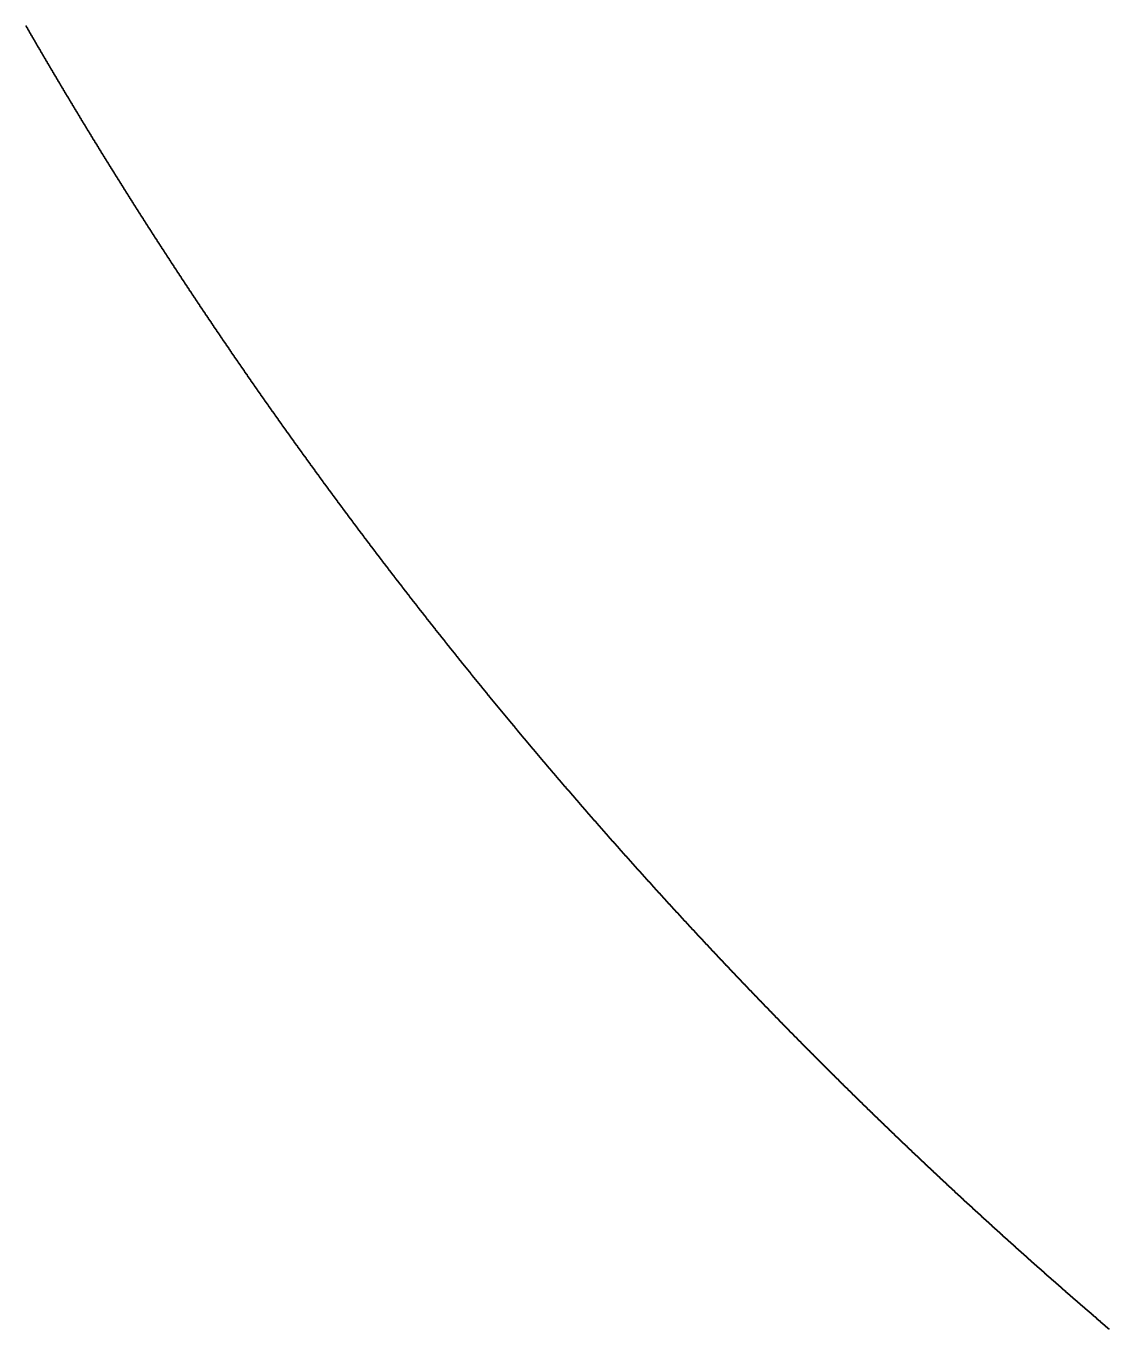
# Model space of a CAD drawing. Header units: metres. Extents: x -84 to 84, y -84 to 84.
# Drawn here: x -72.91 to -54.71, y -64.01 to -42.11 of the extents above; entities that cross this region are included whole.
import ezdxf

# ---------------------------------------------------------------- set-up
doc = ezdxf.new("R2010")
doc.units = ezdxf.units.M

msp = doc.modelspace()

# ---------------------------------------------------------------- linework, layer by layer
for p in [(-72.907, -42.105), (-72.899, -42.118), (-72.892, -42.131), (-72.885, -42.143), (-72.877, -42.156), (-72.87, -42.169), (-72.863, -42.182), (-72.855, -42.194), (-72.848, -42.207), (-72.841, -42.22), (-72.833, -42.232), (-72.826, -42.245), (-72.819, -42.258), (-72.811, -42.271), (-72.804, -42.283), (-72.797, -42.296), (-72.789, -42.309), (-72.782, -42.321), (-72.774, -42.334), (-72.767, -42.347), (-72.76, -42.359), (-72.752, -42.372), (-72.745, -42.385), (-72.737, -42.397), (-72.73, -42.41), (-72.723, -42.423), (-72.715, -42.436), (-72.708, -42.448), (-72.701, -42.461), (-72.693, -42.474), (-72.686, -42.486), (-72.678, -42.499), (-72.671, -42.512), (-72.664, -42.524), (-72.656, -42.537), (-72.649, -42.55), (-72.641, -42.562), (-72.634, -42.575), (-72.626, -42.588), (-72.619, -42.6), (-72.612, -42.613), (-72.604, -42.626), (-72.597, -42.638), (-72.589, -42.651), (-72.582, -42.664), (-72.574, -42.676), (-72.567, -42.689), (-72.56, -42.702), (-72.552, -42.714), (-72.545, -42.727), (-72.537, -42.74), (-72.53, -42.752), (-72.522, -42.765), (-72.515, -42.778), (-72.507, -42.79), (-72.5, -42.803), (-72.493, -42.816), (-72.485, -42.828), (-72.478, -42.841), (-72.47, -42.853), (-72.463, -42.866), (-72.455, -42.879), (-72.448, -42.891), (-72.44, -42.904), (-72.433, -42.917), (-72.425, -42.929), (-72.418, -42.942), (-72.41, -42.955), (-72.403, -42.967), (-72.395, -42.98), (-72.388, -42.992), (-72.38, -43.005), (-72.373, -43.018), (-72.365, -43.03), (-72.358, -43.043), (-72.35, -43.056), (-72.343, -43.068), (-72.335, -43.081), (-72.328, -43.093), (-72.32, -43.106), (-72.313, -43.119), (-72.305, -43.131), (-72.298, -43.144), (-72.29, -43.157), (-72.283, -43.169), (-72.275, -43.182), (-72.268, -43.194), (-72.26, -43.207), (-72.253, -43.22), (-72.245, -43.232), (-72.238, -43.245), (-72.23, -43.257), (-72.223, -43.27), (-72.215, -43.283), (-72.207, -43.295), (-72.2, -43.308), (-72.192, -43.32), (-72.185, -43.333), (-72.177, -43.346), (-72.17, -43.358), (-72.162, -43.371), (-72.155, -43.383), (-72.147, -43.396), (-72.139, -43.408), (-72.132, -43.421), (-72.124, -43.434), (-72.117, -43.446), (-72.109, -43.459), (-72.102, -43.471), (-72.094, -43.484), (-72.087, -43.497), (-72.079, -43.509), (-72.071, -43.522), (-72.064, -43.534), (-72.056, -43.547), (-72.049, -43.559), (-72.041, -43.572), (-72.033, -43.585), (-72.026, -43.597), (-72.018, -43.61), (-72.011, -43.622), (-72.003, -43.635), (-71.995, -43.647), (-71.988, -43.66), (-71.98, -43.672), (-71.973, -43.685), (-71.965, -43.698), (-71.957, -43.71), (-71.95, -43.723), (-71.942, -43.735), (-71.935, -43.748), (-71.927, -43.76), (-71.919, -43.773), (-71.912, -43.785), (-71.904, -43.798), (-71.896, -43.811), (-71.889, -43.823), (-71.881, -43.836), (-71.873, -43.848), (-71.866, -43.861), (-71.858, -43.873), (-71.851, -43.886), (-71.843, -43.898), (-71.835, -43.911), (-71.828, -43.923), (-71.82, -43.936), (-71.812, -43.948), (-71.805, -43.961), (-71.797, -43.973), (-71.789, -43.986), (-71.782, -43.999), (-71.774, -44.011), (-71.766, -44.024), (-71.759, -44.036), (-71.751, -44.049), (-71.743, -44.061), (-71.736, -44.074), (-71.728, -44.086), (-71.72, -44.099), (-71.713, -44.111), (-71.705, -44.124), (-71.697, -44.136), (-71.689, -44.149), (-71.682, -44.161), (-71.674, -44.174), (-71.666, -44.186), (-71.659, -44.199), (-71.651, -44.211), (-71.643, -44.224), (-71.636, -44.236), (-71.628, -44.249), (-71.62, -44.261), (-71.612, -44.274), (-71.605, -44.286), (-71.597, -44.299), (-71.589, -44.311), (-71.582, -44.324), (-71.574, -44.336), (-71.566, -44.349), (-71.558, -44.361), (-71.551, -44.374), (-71.543, -44.386), (-71.535, -44.399), (-71.527, -44.411), (-71.52, -44.423), (-71.512, -44.436), (-71.504, -44.448), (-71.497, -44.461), (-71.489, -44.473), (-71.481, -44.486), (-71.473, -44.498), (-71.466, -44.511), (-71.458, -44.523), (-71.45, -44.536), (-71.442, -44.548), (-71.434, -44.561), (-71.427, -44.573), (-71.419, -44.586), (-71.411, -44.598), (-71.403, -44.61), (-71.396, -44.623), (-71.388, -44.635), (-71.38, -44.648), (-71.372, -44.66), (-71.365, -44.673), (-71.357, -44.685), (-71.349, -44.698), (-71.341, -44.71), (-71.333, -44.723), (-71.326, -44.735), (-71.318, -44.747), (-71.31, -44.76), (-71.302, -44.772), (-71.294, -44.785), (-71.287, -44.797), (-71.279, -44.81), (-71.271, -44.822), (-71.263, -44.834), (-71.255, -44.847), (-71.248, -44.859), (-71.24, -44.872), (-71.232, -44.884), (-71.224, -44.897), (-71.216, -44.909), (-71.208, -44.921), (-71.201, -44.934), (-71.193, -44.946), (-71.185, -44.959), (-71.177, -44.971), (-71.169, -44.984), (-71.161, -44.996), (-71.154, -45.008), (-71.146, -45.021), (-71.138, -45.033), (-71.13, -45.046), (-71.122, -45.058), (-71.114, -45.07), (-71.107, -45.083), (-71.099, -45.095), (-71.091, -45.108), (-71.083, -45.12), (-71.075, -45.132), (-71.067, -45.145), (-71.059, -45.157), (-71.051, -45.17), (-71.044, -45.182), (-71.036, -45.194), (-71.028, -45.207), (-71.02, -45.219), (-71.012, -45.232), (-71.004, -45.244), (-70.996, -45.256), (-70.988, -45.269), (-70.981, -45.281), (-70.973, -45.293), (-70.965, -45.306), (-70.957, -45.318), (-70.949, -45.331), (-70.941, -45.343), (-70.933, -45.355), (-70.925, -45.368), (-70.917, -45.38), (-70.909, -45.392), (-70.902, -45.405), (-70.894, -45.417), (-70.886, -45.43), (-70.878, -45.442), (-70.87, -45.454), (-70.862, -45.467), (-70.854, -45.479), (-70.846, -45.491), (-70.838, -45.504), (-70.83, -45.516), (-70.822, -45.528), (-70.814, -45.541), (-70.806, -45.553), (-70.799, -45.565), (-70.791, -45.578), (-70.783, -45.59), (-70.775, -45.603), (-70.767, -45.615), (-70.759, -45.627), (-70.751, -45.64), (-70.743, -45.652), (-70.735, -45.664), (-70.727, -45.677), (-70.719, -45.689), (-70.711, -45.701), (-70.703, -45.714), (-70.695, -45.726), (-70.687, -45.738), (-70.679, -45.751), (-70.671, -45.763), (-70.663, -45.775), (-70.655, -45.788), (-70.647, -45.8), (-70.639, -45.812), (-70.631, -45.824), (-70.623, -45.837), (-70.615, -45.849), (-70.607, -45.861), (-70.599, -45.874), (-70.591, -45.886), (-70.583, -45.898), (-70.575, -45.911), (-70.567, -45.923), (-70.559, -45.935), (-70.551, -45.948), (-70.543, -45.96), (-70.535, -45.972), (-70.527, -45.985), (-70.519, -45.997), (-70.511, -46.009), (-70.503, -46.021), (-70.495, -46.034), (-70.487, -46.046), (-70.479, -46.058), (-70.471, -46.071), (-70.463, -46.083), (-70.455, -46.095), (-70.447, -46.107), (-70.439, -46.12), (-70.431, -46.132), (-70.423, -46.144), (-70.415, -46.157), (-70.407, -46.169), (-70.399, -46.181), (-70.391, -46.193), (-70.383, -46.206), (-70.375, -46.218), (-70.367, -46.23), (-70.359, -46.243), (-70.351, -46.255), (-70.343, -46.267), (-70.335, -46.279), (-70.326, -46.292), (-70.318, -46.304), (-70.31, -46.316), (-70.302, -46.328), (-70.294, -46.341), (-70.286, -46.353), (-70.278, -46.365), (-70.27, -46.377), (-70.262, -46.39), (-70.254, -46.402), (-70.246, -46.414), (-70.238, -46.426), (-70.23, -46.439), (-70.221, -46.451), (-70.213, -46.463), (-70.205, -46.475), (-70.197, -46.488), (-70.189, -46.5), (-70.181, -46.512), (-70.173, -46.524), (-70.165, -46.537), (-70.157, -46.549), (-70.149, -46.561), (-70.14, -46.573), (-70.132, -46.586), (-70.124, -46.598), (-70.116, -46.61), (-70.108, -46.622), (-70.1, -46.635), (-70.092, -46.647), (-70.084, -46.659), (-70.075, -46.671), (-70.067, -46.683), (-70.059, -46.696), (-70.051, -46.708), (-70.043, -46.72), (-70.035, -46.732), (-70.027, -46.745), (-70.018, -46.757), (-70.01, -46.769), (-70.002, -46.781), (-69.994, -46.793), (-69.986, -46.806), (-69.978, -46.818), (-69.97, -46.83), (-69.961, -46.842), (-69.953, -46.854), (-69.945, -46.867), (-69.937, -46.879), (-69.929, -46.891), (-69.921, -46.903), (-69.912, -46.915), (-69.904, -46.928), (-69.896, -46.94), (-69.888, -46.952), (-69.88, -46.964), (-69.871, -46.976), (-69.863, -46.988), (-69.855, -47.001), (-69.847, -47.013), (-69.839, -47.025), (-69.831, -47.037), (-69.822, -47.049), (-69.814, -47.062), (-69.806, -47.074), (-69.798, -47.086), (-69.79, -47.098), (-69.781, -47.11), (-69.773, -47.122), (-69.765, -47.135), (-69.757, -47.147), (-69.748, -47.159), (-69.74, -47.171), (-69.732, -47.183), (-69.724, -47.195), (-69.716, -47.208), (-69.707, -47.22), (-69.699, -47.232), (-69.691, -47.244), (-69.683, -47.256), (-69.674, -47.268), (-69.666, -47.281), (-69.658, -47.293), (-69.65, -47.305), (-69.641, -47.317), (-69.633, -47.329), (-69.625, -47.341), (-69.617, -47.353), (-69.608, -47.366), (-69.6, -47.378), (-69.592, -47.39), (-69.584, -47.402), (-69.575, -47.414), (-69.567, -47.426), (-69.559, -47.438), (-69.551, -47.45), (-69.542, -47.463), (-69.534, -47.475), (-69.526, -47.487), (-69.518, -47.499), (-69.509, -47.511), (-69.501, -47.523), (-69.493, -47.535), (-69.484, -47.547), (-69.476, -47.56), (-69.468, -47.572), (-69.46, -47.584), (-69.451, -47.596), (-69.443, -47.608), (-69.435, -47.62), (-69.426, -47.632), (-69.418, -47.644), (-69.41, -47.656), (-69.402, -47.669), (-69.393, -47.681), (-69.385, -47.693), (-69.377, -47.705), (-69.368, -47.717), (-69.36, -47.729), (-69.352, -47.741), (-69.343, -47.753), (-69.335, -47.765), (-69.327, -47.777), (-69.318, -47.79), (-69.31, -47.802), (-69.302, -47.814), (-69.293, -47.826), (-69.285, -47.838), (-69.277, -47.85), (-69.268, -47.862), (-69.26, -47.874), (-69.252, -47.886), (-69.243, -47.898), (-69.235, -47.91), (-69.227, -47.922), (-69.218, -47.934), (-69.21, -47.947), (-69.202, -47.959), (-69.193, -47.971), (-69.185, -47.983), (-69.177, -47.995), (-69.168, -48.007), (-69.16, -48.019), (-69.151, -48.031), (-69.143, -48.043), (-69.135, -48.055), (-69.126, -48.067), (-69.118, -48.079), (-69.11, -48.091), (-69.101, -48.103), (-69.093, -48.115), (-69.084, -48.127), (-69.076, -48.139), (-69.068, -48.152), (-69.059, -48.164), (-69.051, -48.176), (-69.043, -48.188), (-69.034, -48.2), (-69.026, -48.212), (-69.017, -48.224), (-69.009, -48.236), (-69.001, -48.248), (-68.992, -48.26), (-68.984, -48.272), (-68.975, -48.284), (-68.967, -48.296), (-68.958, -48.308), (-68.95, -48.32), (-68.942, -48.332), (-68.933, -48.344), (-68.925, -48.356), (-68.916, -48.368), (-68.908, -48.38), (-68.899, -48.392), (-68.891, -48.404), (-68.883, -48.416), (-68.874, -48.428), (-68.866, -48.44), (-68.857, -48.452), (-68.849, -48.464), (-68.84, -48.476), (-68.832, -48.488), (-68.824, -48.5), (-68.815, -48.512), (-68.807, -48.524), (-68.798, -48.536), (-68.79, -48.548), (-68.781, -48.56), (-68.773, -48.572), (-68.764, -48.584), (-68.756, -48.596), (-68.747, -48.608), (-68.739, -48.62), (-68.73, -48.632), (-68.722, -48.644), (-68.714, -48.656), (-68.705, -48.668), (-68.697, -48.68), (-68.688, -48.692), (-68.68, -48.704), (-68.671, -48.716), (-68.663, -48.728), (-68.654, -48.74), (-68.646, -48.752), (-68.637, -48.764), (-68.629, -48.776), (-68.62, -48.788), (-68.612, -48.8), (-68.603, -48.812), (-68.595, -48.824), (-68.586, -48.836), (-68.578, -48.848), (-68.569, -48.86), (-68.561, -48.872), (-68.552, -48.883), (-68.544, -48.895), (-68.535, -48.907), (-68.527, -48.919), (-68.518, -48.931), (-68.509, -48.943), (-68.501, -48.955), (-68.492, -48.967), (-68.484, -48.979), (-68.475, -48.991), (-68.467, -49.003), (-68.458, -49.015), (-68.45, -49.027), (-68.441, -49.039), (-68.433, -49.051), (-68.424, -49.063), (-68.416, -49.075), (-68.407, -49.086), (-68.398, -49.098), (-68.39, -49.11), (-68.381, -49.122), (-68.373, -49.134), (-68.364, -49.146), (-68.356, -49.158), (-68.347, -49.17), (-68.339, -49.182), (-68.33, -49.194), (-68.321, -49.206), (-68.313, -49.218), (-68.304, -49.23), (-68.296, -49.241), (-68.287, -49.253), (-68.279, -49.265), (-68.27, -49.277), (-68.261, -49.289), (-68.253, -49.301), (-68.244, -49.313), (-68.236, -49.325), (-68.227, -49.337), (-68.218, -49.349), (-68.21, -49.36), (-68.201, -49.372), (-68.193, -49.384), (-68.184, -49.396), (-68.175, -49.408), (-68.167, -49.42), (-68.158, -49.432), (-68.15, -49.444), (-68.141, -49.456), (-68.132, -49.467), (-68.124, -49.479), (-68.115, -49.491), (-68.106, -49.503), (-68.098, -49.515), (-68.089, -49.527), (-68.081, -49.539), (-68.072, -49.551), (-68.063, -49.562), (-68.055, -49.574), (-68.046, -49.586), (-68.037, -49.598), (-68.029, -49.61), (-68.02, -49.622), (-68.011, -49.634), (-68.003, -49.645), (-67.994, -49.657), (-67.986, -49.669), (-67.977, -49.681), (-67.968, -49.693), (-67.96, -49.705), (-67.951, -49.717), (-67.942, -49.728), (-67.934, -49.74), (-67.925, -49.752), (-67.916, -49.764), (-67.908, -49.776), (-67.899, -49.788), (-67.89, -49.799), (-67.882, -49.811), (-67.873, -49.823), (-67.864, -49.835), (-67.856, -49.847), (-67.856, -49.847), (-67.847, -49.859), (-67.838, -49.87), (-67.829, -49.882), (-67.821, -49.894), (-67.812, -49.906), (-67.803, -49.918), (-67.795, -49.93), (-67.786, -49.941), (-67.777, -49.953), (-67.769, -49.965), (-67.76, -49.977), (-67.751, -49.989), (-67.742, -50.001), (-67.734, -50.012), (-67.725, -50.024), (-67.716, -50.036), (-67.708, -50.048), (-67.699, -50.06), (-67.69, -50.071), (-67.681, -50.083), (-67.673, -50.095), (-67.664, -50.107), (-67.655, -50.119), (-67.646, -50.13), (-67.638, -50.142), (-67.629, -50.154), (-67.62, -50.166), (-67.611, -50.178), (-67.603, -50.189), (-67.594, -50.201), (-67.585, -50.213), (-67.576, -50.225), (-67.568, -50.237), (-67.559, -50.248), (-67.55, -50.26), (-67.541, -50.272), (-67.533, -50.284), (-67.524, -50.296), (-67.515, -50.307), (-67.506, -50.319), (-67.498, -50.331), (-67.489, -50.343), (-67.48, -50.354), (-67.471, -50.366), (-67.462, -50.378), (-67.454, -50.39), (-67.445, -50.401), (-67.436, -50.413), (-67.427, -50.425), (-67.419, -50.437), (-67.41, -50.449), (-67.401, -50.46), (-67.392, -50.472), (-67.383, -50.484), (-67.375, -50.496), (-67.366, -50.507), (-67.357, -50.519), (-67.348, -50.531), (-67.339, -50.543), (-67.331, -50.554), (-67.322, -50.566), (-67.313, -50.578), (-67.304, -50.59), (-67.295, -50.601), (-67.286, -50.613), (-67.278, -50.625), (-67.269, -50.636), (-67.26, -50.648), (-67.251, -50.66), (-67.242, -50.672), (-67.233, -50.683), (-67.225, -50.695), (-67.216, -50.707), (-67.207, -50.719), (-67.198, -50.73), (-67.189, -50.742), (-67.18, -50.754), (-67.172, -50.765), (-67.163, -50.777), (-67.154, -50.789), (-67.145, -50.801), (-67.136, -50.812), (-67.127, -50.824), (-67.118, -50.836), (-67.11, -50.847), (-67.101, -50.859), (-67.092, -50.871), (-67.083, -50.883), (-67.074, -50.894), (-67.065, -50.906), (-67.056, -50.918), (-67.048, -50.929), (-67.039, -50.941), (-67.03, -50.953), (-67.021, -50.964), (-67.012, -50.976), (-67.003, -50.988), (-66.994, -51), (-66.985, -51.011), (-66.976, -51.023), (-66.968, -51.035), (-66.959, -51.046), (-66.95, -51.058), (-66.941, -51.07), (-66.932, -51.081), (-66.923, -51.093), (-66.914, -51.105), (-66.905, -51.116), (-66.896, -51.128), (-66.887, -51.14), (-66.878, -51.151), (-66.87, -51.163), (-66.861, -51.175), (-66.852, -51.186), (-66.843, -51.198), (-66.834, -51.21), (-66.825, -51.221), (-66.816, -51.233), (-66.807, -51.245), (-66.798, -51.256), (-66.789, -51.268), (-66.78, -51.28), (-66.771, -51.291), (-66.762, -51.303), (-66.753, -51.315), (-66.745, -51.326), (-66.736, -51.338), (-66.727, -51.349), (-66.718, -51.361), (-66.709, -51.373), (-66.7, -51.384), (-66.691, -51.396), (-66.682, -51.408), (-66.673, -51.419), (-66.664, -51.431), (-66.655, -51.443), (-66.646, -51.454), (-66.637, -51.466), (-66.628, -51.477), (-66.619, -51.489), (-66.61, -51.501), (-66.601, -51.512), (-66.592, -51.524), (-66.583, -51.535), (-66.574, -51.547), (-66.565, -51.559), (-66.556, -51.57), (-66.547, -51.582), (-66.538, -51.594), (-66.529, -51.605), (-66.52, -51.617), (-66.511, -51.628), (-66.502, -51.64), (-66.493, -51.652), (-66.484, -51.663), (-66.475, -51.675), (-66.466, -51.686), (-66.457, -51.698), (-66.448, -51.71), (-66.439, -51.721), (-66.43, -51.733), (-66.421, -51.744), (-66.412, -51.756), (-66.403, -51.767), (-66.394, -51.779), (-66.385, -51.791), (-66.376, -51.802), (-66.367, -51.814), (-66.358, -51.825), (-66.349, -51.837), (-66.34, -51.849), (-66.331, -51.86), (-66.322, -51.872), (-66.313, -51.883), (-66.304, -51.895), (-66.295, -51.906), (-66.286, -51.918), (-66.277, -51.93), (-66.267, -51.941), (-66.258, -51.953), (-66.249, -51.964), (-66.24, -51.976), (-66.231, -51.987), (-66.222, -51.999), (-66.213, -52.01), (-66.204, -52.022), (-66.195, -52.034), (-66.186, -52.045), (-66.177, -52.057), (-66.168, -52.068), (-66.159, -52.08), (-66.15, -52.091), (-66.141, -52.103), (-66.131, -52.114), (-66.122, -52.126), (-66.113, -52.137), (-66.104, -52.149), (-66.095, -52.16), (-66.086, -52.172), (-66.077, -52.183), (-66.068, -52.195), (-66.059, -52.207), (-66.05, -52.218), (-66.041, -52.23), (-66.031, -52.241), (-66.022, -52.253), (-66.013, -52.264), (-66.004, -52.276), (-65.995, -52.287), (-65.986, -52.299), (-65.977, -52.31), (-65.968, -52.322), (-65.958, -52.333), (-65.949, -52.345), (-65.94, -52.356), (-65.931, -52.368), (-65.922, -52.379), (-65.913, -52.391), (-65.904, -52.402), (-65.895, -52.414), (-65.885, -52.425), (-65.876, -52.437), (-65.867, -52.448), (-65.858, -52.46), (-65.849, -52.471), (-65.84, -52.483), (-65.831, -52.494), (-65.821, -52.506), (-65.812, -52.517), (-65.803, -52.529), (-65.794, -52.54), (-65.785, -52.552), (-65.776, -52.563), (-65.766, -52.574), (-65.757, -52.586), (-65.748, -52.597), (-65.739, -52.609), (-65.73, -52.62), (-65.721, -52.632), (-65.711, -52.643), (-65.702, -52.655), (-65.693, -52.666), (-65.684, -52.678), (-65.675, -52.689), (-65.666, -52.701), (-65.656, -52.712), (-65.647, -52.723), (-65.638, -52.735), (-65.629, -52.746), (-65.62, -52.758), (-65.61, -52.769), (-65.601, -52.781), (-65.592, -52.792), (-65.583, -52.804), (-65.574, -52.815), (-65.564, -52.826), (-65.555, -52.838), (-65.546, -52.849), (-65.537, -52.861), (-65.527, -52.872), (-65.518, -52.884), (-65.509, -52.895), (-65.5, -52.907), (-65.491, -52.918), (-65.481, -52.929), (-65.472, -52.941), (-65.463, -52.952), (-65.454, -52.964), (-65.444, -52.975), (-65.435, -52.986), (-65.426, -52.998), (-65.417, -53.009), (-65.408, -53.021), (-65.398, -53.032), (-65.389, -53.044), (-65.38, -53.055), (-65.371, -53.066), (-65.361, -53.078), (-65.352, -53.089), (-65.343, -53.101), (-65.334, -53.112), (-65.324, -53.123), (-65.315, -53.135), (-65.306, -53.146), (-65.296, -53.158), (-65.287, -53.169), (-65.278, -53.18), (-65.269, -53.192), (-65.259, -53.203), (-65.25, -53.214), (-65.241, -53.226), (-65.232, -53.237), (-65.222, -53.249), (-65.213, -53.26), (-65.204, -53.271), (-65.194, -53.283), (-65.185, -53.294), (-65.176, -53.305), (-65.167, -53.317), (-65.157, -53.328), (-65.148, -53.34), (-65.139, -53.351), (-65.129, -53.362), (-65.12, -53.374), (-65.111, -53.385), (-65.101, -53.396), (-65.092, -53.408), (-65.083, -53.419), (-65.073, -53.43), (-65.064, -53.442), (-65.055, -53.453), (-65.046, -53.464), (-65.036, -53.476), (-65.027, -53.487), (-65.018, -53.498), (-65.008, -53.51), (-64.999, -53.521), (-64.99, -53.533), (-64.98, -53.544), (-64.971, -53.555), (-64.962, -53.567), (-64.952, -53.578), (-64.943, -53.589), (-64.934, -53.601), (-64.924, -53.612), (-64.915, -53.623), (-64.905, -53.634), (-64.896, -53.646), (-64.887, -53.657), (-64.877, -53.668), (-64.868, -53.68), (-64.859, -53.691), (-64.849, -53.702), (-64.84, -53.714), (-64.831, -53.725), (-64.821, -53.736), (-64.812, -53.748), (-64.803, -53.759), (-64.793, -53.77), (-64.784, -53.782), (-64.774, -53.793), (-64.765, -53.804), (-64.756, -53.815), (-64.746, -53.827), (-64.737, -53.838), (-64.727, -53.849), (-64.718, -53.861), (-64.709, -53.872), (-64.699, -53.883), (-64.69, -53.894), (-64.681, -53.906), (-64.671, -53.917), (-64.662, -53.928), (-64.652, -53.94), (-64.643, -53.951), (-64.634, -53.962), (-64.624, -53.973), (-64.615, -53.985), (-64.605, -53.996), (-64.596, -54.007), (-64.586, -54.018), (-64.577, -54.03), (-64.568, -54.041), (-64.558, -54.052), (-64.549, -54.064), (-64.539, -54.075), (-64.53, -54.086), (-64.52, -54.097), (-64.511, -54.109), (-64.502, -54.12), (-64.492, -54.131), (-64.483, -54.142), (-64.473, -54.154), (-64.464, -54.165), (-64.454, -54.176), (-64.445, -54.187), (-64.436, -54.199), (-64.426, -54.21), (-64.417, -54.221), (-64.407, -54.232), (-64.398, -54.243), (-64.388, -54.255), (-64.379, -54.266), (-64.369, -54.277), (-64.36, -54.288), (-64.35, -54.3), (-64.341, -54.311), (-64.331, -54.322), (-64.322, -54.333), (-64.313, -54.345), (-64.303, -54.356), (-64.294, -54.367), (-64.284, -54.378), (-64.275, -54.389), (-64.265, -54.401), (-64.256, -54.412), (-64.246, -54.423), (-64.237, -54.434), (-64.227, -54.445), (-64.218, -54.457), (-64.208, -54.468), (-64.199, -54.479), (-64.189, -54.49), (-64.18, -54.501), (-64.17, -54.513), (-64.161, -54.524), (-64.151, -54.535), (-64.142, -54.546), (-64.132, -54.557), (-64.123, -54.569), (-64.113, -54.58), (-64.104, -54.591), (-64.094, -54.602), (-64.085, -54.613), (-64.075, -54.624), (-64.066, -54.636), (-64.056, -54.647), (-64.046, -54.658), (-64.037, -54.669), (-64.027, -54.68), (-64.018, -54.692), (-64.008, -54.703), (-63.999, -54.714), (-63.989, -54.725), (-63.98, -54.736), (-63.97, -54.747), (-63.961, -54.758), (-63.951, -54.77), (-63.942, -54.781), (-63.932, -54.792), (-63.922, -54.803), (-63.913, -54.814), (-63.903, -54.825), (-63.894, -54.837), (-63.884, -54.848), (-63.875, -54.859), (-63.865, -54.87), (-63.856, -54.881), (-63.846, -54.892), (-63.836, -54.903), (-63.827, -54.915), (-63.817, -54.926), (-63.808, -54.937), (-63.798, -54.948), (-63.788, -54.959), (-63.779, -54.97), (-63.769, -54.981), (-63.76, -54.992), (-63.75, -55.004), (-63.741, -55.015), (-63.731, -55.026), (-63.721, -55.037), (-63.712, -55.048), (-63.702, -55.059), (-63.693, -55.07), (-63.683, -55.081), (-63.673, -55.092), (-63.664, -55.104), (-63.654, -55.115), (-63.645, -55.126), (-63.635, -55.137), (-63.625, -55.148), (-63.616, -55.159), (-63.606, -55.17), (-63.596, -55.181), (-63.587, -55.192), (-63.577, -55.203), (-63.568, -55.215), (-63.558, -55.226), (-63.548, -55.237), (-63.539, -55.248), (-63.529, -55.259), (-63.519, -55.27), (-63.51, -55.281), (-63.5, -55.292), (-63.491, -55.303), (-63.481, -55.314), (-63.471, -55.325), (-63.462, -55.336), (-63.452, -55.347), (-63.442, -55.359), (-63.433, -55.37), (-63.423, -55.381), (-63.413, -55.392), (-63.404, -55.403), (-63.394, -55.414), (-63.384, -55.425), (-63.375, -55.436), (-63.365, -55.447), (-63.355, -55.458), (-63.346, -55.469), (-63.336, -55.48), (-63.326, -55.491), (-63.317, -55.502), (-63.307, -55.513), (-63.297, -55.524), (-63.288, -55.535), (-63.278, -55.546), (-63.268, -55.557), (-63.259, -55.568), (-63.249, -55.58), (-63.239, -55.591), (-63.229, -55.602), (-63.22, -55.613), (-63.21, -55.624), (-63.2, -55.635), (-63.191, -55.646), (-63.181, -55.657), (-63.171, -55.668), (-63.162, -55.679), (-63.152, -55.69), (-63.142, -55.701), (-63.132, -55.712), (-63.123, -55.723), (-63.113, -55.734), (-63.103, -55.745), (-63.094, -55.756), (-63.084, -55.767), (-63.074, -55.778), (-63.064, -55.789), (-63.055, -55.8), (-63.045, -55.811), (-63.035, -55.822), (-63.025, -55.833), (-63.016, -55.844), (-63.006, -55.855), (-62.996, -55.866), (-62.987, -55.877), (-62.977, -55.888), (-62.967, -55.899), (-62.957, -55.91), (-62.948, -55.921), (-62.938, -55.932), (-62.928, -55.943), (-62.918, -55.954), (-62.909, -55.965), (-62.899, -55.976), (-62.889, -55.987), (-62.879, -55.998), (-62.869, -56.009), (-62.86, -56.019), (-62.85, -56.03), (-62.84, -56.041), (-62.83, -56.052), (-62.821, -56.063), (-62.811, -56.074), (-62.801, -56.085), (-62.791, -56.096), (-62.782, -56.107), (-62.772, -56.118), (-62.762, -56.129), (-62.752, -56.14), (-62.742, -56.151), (-62.733, -56.162), (-62.723, -56.173), (-62.713, -56.184), (-62.703, -56.195), (-62.693, -56.206), (-62.684, -56.217), (-62.674, -56.228), (-62.664, -56.238), (-62.654, -56.249), (-62.644, -56.26), (-62.635, -56.271), (-62.625, -56.282), (-62.615, -56.293), (-62.605, -56.304), (-62.595, -56.315), (-62.585, -56.326), (-62.576, -56.337), (-62.566, -56.348), (-62.556, -56.359), (-62.546, -56.369), (-62.536, -56.38), (-62.527, -56.391), (-62.517, -56.402), (-62.507, -56.413), (-62.497, -56.424), (-62.487, -56.435), (-62.477, -56.446), (-62.468, -56.457), (-62.458, -56.468), (-62.448, -56.479), (-62.438, -56.489), (-62.428, -56.5), (-62.418, -56.511), (-62.408, -56.522), (-62.399, -56.533), (-62.389, -56.544), (-62.379, -56.555), (-62.369, -56.566), (-62.359, -56.576), (-62.349, -56.587), (-62.339, -56.598), (-62.33, -56.609), (-62.32, -56.62), (-62.31, -56.631), (-62.3, -56.642), (-62.29, -56.653), (-62.28, -56.663), (-62.27, -56.674), (-62.26, -56.685), (-62.25, -56.696), (-62.241, -56.707), (-62.231, -56.718), (-62.221, -56.729), (-62.211, -56.739), (-62.201, -56.75), (-62.191, -56.761), (-62.181, -56.772), (-62.171, -56.783), (-62.161, -56.794), (-62.152, -56.805), (-62.142, -56.815), (-62.132, -56.826), (-62.122, -56.837), (-62.112, -56.848), (-62.102, -56.859), (-62.092, -56.87), (-62.082, -56.88), (-62.072, -56.891), (-62.062, -56.902), (-62.052, -56.913), (-62.042, -56.924), (-62.033, -56.934), (-62.023, -56.945), (-62.013, -56.956), (-62.003, -56.967), (-61.993, -56.978), (-61.983, -56.989), (-61.973, -56.999), (-61.963, -57.01), (-61.953, -57.021), (-61.943, -57.032), (-61.933, -57.043), (-61.923, -57.053), (-61.913, -57.064), (-61.903, -57.075), (-61.893, -57.086), (-61.883, -57.097), (-61.873, -57.107), (-61.864, -57.118), (-61.854, -57.129), (-61.844, -57.14), (-61.834, -57.151), (-61.824, -57.161), (-61.814, -57.172), (-61.804, -57.183), (-61.794, -57.194), (-61.784, -57.204), (-61.774, -57.215), (-61.764, -57.226), (-61.754, -57.237), (-61.744, -57.248), (-61.734, -57.258), (-61.724, -57.269), (-61.714, -57.28), (-61.704, -57.291), (-61.694, -57.301), (-61.684, -57.312), (-61.674, -57.323), (-61.664, -57.334), (-61.654, -57.344), (-61.644, -57.355), (-61.634, -57.366), (-61.624, -57.377), (-61.614, -57.387), (-61.604, -57.398), (-61.594, -57.409), (-61.584, -57.42), (-61.574, -57.43), (-61.564, -57.441), (-61.554, -57.452), (-61.544, -57.463), (-61.534, -57.473), (-61.524, -57.484), (-61.514, -57.495), (-61.504, -57.506), (-61.494, -57.516), (-61.484, -57.527), (-61.474, -57.538), (-61.464, -57.548), (-61.454, -57.559), (-61.444, -57.57), (-61.434, -57.581), (-61.424, -57.591), (-61.413, -57.602), (-61.403, -57.613), (-61.393, -57.623), (-61.383, -57.634), (-61.373, -57.645), (-61.363, -57.656), (-61.353, -57.666), (-61.343, -57.677), (-61.333, -57.688), (-61.323, -57.698), (-61.313, -57.709), (-61.303, -57.72), (-61.293, -57.73), (-61.283, -57.741), (-61.273, -57.752), (-61.263, -57.762), (-61.253, -57.773), (-61.242, -57.784), (-61.232, -57.795), (-61.222, -57.805), (-61.212, -57.816), (-61.202, -57.827), (-61.192, -57.837), (-61.182, -57.848), (-61.172, -57.859), (-61.162, -57.869), (-61.152, -57.88), (-61.142, -57.891), (-61.132, -57.901), (-61.121, -57.912), (-61.111, -57.923), (-61.101, -57.933), (-61.091, -57.944), (-61.081, -57.955), (-61.071, -57.965), (-61.061, -57.976), (-61.051, -57.987), (-61.041, -57.997), (-61.03, -58.008), (-61.02, -58.018), (-61.01, -58.029), (-61, -58.04), (-60.99, -58.05), (-60.98, -58.061), (-60.97, -58.072), (-60.96, -58.082), (-60.949, -58.093), (-60.939, -58.104), (-60.929, -58.114), (-60.919, -58.125), (-60.909, -58.135), (-60.899, -58.146), (-60.889, -58.157), (-60.879, -58.167), (-60.868, -58.178), (-60.858, -58.189), (-60.848, -58.199), (-60.838, -58.21), (-60.828, -58.22), (-60.818, -58.231), (-60.807, -58.242), (-60.797, -58.252), (-60.787, -58.263), (-60.777, -58.273), (-60.767, -58.284), (-60.757, -58.295), (-60.747, -58.305), (-60.736, -58.316), (-60.726, -58.326), (-60.716, -58.337), (-60.706, -58.348), (-60.696, -58.358), (-60.685, -58.369), (-60.675, -58.379), (-60.665, -58.39), (-60.655, -58.4), (-60.645, -58.411), (-60.635, -58.422), (-60.624, -58.432), (-60.614, -58.443), (-60.604, -58.453), (-60.594, -58.464), (-60.584, -58.474), (-60.573, -58.485), (-60.563, -58.496), (-60.553, -58.506), (-60.543, -58.517), (-60.533, -58.527), (-60.522, -58.538), (-60.512, -58.548), (-60.502, -58.559), (-60.492, -58.57), (-60.482, -58.58), (-60.471, -58.591), (-60.461, -58.601), (-60.451, -58.612), (-60.441, -58.622), (-60.43, -58.633), (-60.42, -58.643), (-60.41, -58.654), (-60.4, -58.664), (-60.39, -58.675), (-60.379, -58.685), (-60.369, -58.696), (-60.359, -58.707), (-60.349, -58.717), (-60.338, -58.728), (-60.328, -58.738), (-60.318, -58.749), (-60.308, -58.759), (-60.297, -58.77), (-60.287, -58.78), (-60.277, -58.791), (-60.267, -58.801), (-60.256, -58.812), (-60.246, -58.822), (-60.236, -58.833), (-60.226, -58.843), (-60.215, -58.854), (-60.205, -58.864), (-60.195, -58.875), (-60.185, -58.885), (-60.174, -58.896), (-60.164, -58.906), (-60.154, -58.917), (-60.143, -58.927), (-60.133, -58.938), (-60.123, -58.948), (-60.113, -58.959), (-60.102, -58.969), (-60.092, -58.98), (-60.082, -58.99), (-60.072, -59.001), (-60.061, -59.011), (-60.051, -59.022), (-60.041, -59.032), (-60.03, -59.043), (-60.02, -59.053), (-60.01, -59.063), (-59.999, -59.074), (-59.989, -59.084), (-59.979, -59.095), (-59.969, -59.105), (-59.958, -59.116), (-59.948, -59.126), (-59.938, -59.137), (-59.927, -59.147), (-59.917, -59.158), (-59.907, -59.168), (-59.896, -59.178), (-59.886, -59.189), (-59.876, -59.199), (-59.865, -59.21), (-59.855, -59.22), (-59.845, -59.231), (-59.834, -59.241), (-59.824, -59.252), (-59.814, -59.262), (-59.803, -59.272), (-59.793, -59.283), (-59.783, -59.293), (-59.772, -59.304), (-59.762, -59.314), (-59.752, -59.325), (-59.741, -59.335), (-59.731, -59.345), (-59.721, -59.356), (-59.71, -59.366), (-59.7, -59.377), (-59.69, -59.387), (-59.679, -59.397), (-59.669, -59.408), (-59.659, -59.418), (-59.648, -59.429), (-59.638, -59.439), (-59.627, -59.449), (-59.617, -59.46), (-59.607, -59.47), (-59.596, -59.481), (-59.586, -59.491), (-59.576, -59.501), (-59.565, -59.512), (-59.555, -59.522), (-59.544, -59.533), (-59.534, -59.543), (-59.524, -59.553), (-59.513, -59.564), (-59.503, -59.574), (-59.493, -59.585), (-59.482, -59.595), (-59.472, -59.605), (-59.461, -59.616), (-59.451, -59.626), (-59.441, -59.636), (-59.43, -59.647), (-59.42, -59.657), (-59.409, -59.667), (-59.399, -59.678), (-59.389, -59.688), (-59.378, -59.699), (-59.368, -59.709), (-59.357, -59.719), (-59.347, -59.73), (-59.336, -59.74), (-59.326, -59.75), (-59.316, -59.761), (-59.305, -59.771), (-59.295, -59.781), (-59.284, -59.792), (-59.274, -59.802), (-59.263, -59.812), (-59.253, -59.823), (-59.243, -59.833), (-59.232, -59.843), (-59.222, -59.854), (-59.211, -59.864), (-59.201, -59.874), (-59.19, -59.885), (-59.18, -59.895), (-59.17, -59.905), (-59.159, -59.916), (-59.149, -59.926), (-59.138, -59.936), (-59.128, -59.947), (-59.117, -59.957), (-59.107, -59.967), (-59.096, -59.978), (-59.086, -59.988), (-59.075, -59.998), (-59.065, -60.008), (-59.055, -60.019), (-59.044, -60.029), (-59.034, -60.039), (-59.023, -60.05), (-59.013, -60.06), (-59.002, -60.07), (-58.992, -60.081), (-58.981, -60.091), (-58.971, -60.101), (-58.96, -60.111), (-58.95, -60.122), (-58.939, -60.132), (-58.929, -60.142), (-58.918, -60.152), (-58.908, -60.163), (-58.897, -60.173), (-58.887, -60.183), (-58.876, -60.194), (-58.866, -60.204), (-58.855, -60.214), (-58.845, -60.224), (-58.834, -60.235), (-58.824, -60.245), (-58.813, -60.255), (-58.803, -60.265), (-58.792, -60.276), (-58.782, -60.286), (-58.771, -60.296), (-58.761, -60.306), (-58.75, -60.317), (-58.74, -60.327), (-58.729, -60.337), (-58.719, -60.347), (-58.708, -60.358), (-58.698, -60.368), (-58.687, -60.378), (-58.677, -60.388), (-58.666, -60.399), (-58.656, -60.409), (-58.645, -60.419), (-58.634, -60.429), (-58.624, -60.44), (-58.613, -60.45), (-58.603, -60.46), (-58.592, -60.47), (-58.582, -60.48), (-58.571, -60.491), (-58.561, -60.501), (-58.55, -60.511), (-58.54, -60.521), (-58.529, -60.531), (-58.518, -60.542), (-58.508, -60.552), (-58.497, -60.562), (-58.487, -60.572), (-58.476, -60.582), (-58.466, -60.593), (-58.455, -60.603), (-58.444, -60.613), (-58.434, -60.623), (-58.423, -60.633), (-58.413, -60.644), (-58.402, -60.654), (-58.392, -60.664), (-58.381, -60.674), (-58.37, -60.684), (-58.36, -60.695), (-58.349, -60.705), (-58.339, -60.715), (-58.328, -60.725), (-58.318, -60.735), (-58.307, -60.745), (-58.296, -60.756), (-58.286, -60.766), (-58.275, -60.776), (-58.265, -60.786), (-58.254, -60.796), (-58.243, -60.806), (-58.233, -60.817), (-58.222, -60.827), (-58.212, -60.837), (-58.201, -60.847), (-58.19, -60.857), (-58.18, -60.867), (-58.169, -60.877), (-58.158, -60.888), (-58.148, -60.898), (-58.137, -60.908), (-58.127, -60.918), (-58.116, -60.928), (-58.105, -60.938), (-58.095, -60.948), (-58.084, -60.959), (-58.073, -60.969), (-58.063, -60.979), (-58.052, -60.989), (-58.042, -60.999), (-58.031, -61.009), (-58.02, -61.019), (-58.01, -61.029), (-57.999, -61.04), (-57.988, -61.05), (-57.978, -61.06), (-57.967, -61.07), (-57.956, -61.08), (-57.946, -61.09), (-57.935, -61.1), (-57.924, -61.11), (-57.914, -61.12), (-57.903, -61.131), (-57.892, -61.141), (-57.882, -61.151), (-57.871, -61.161), (-57.86, -61.171), (-57.85, -61.181), (-57.839, -61.191), (-57.828, -61.201), (-57.818, -61.211), (-57.807, -61.221), (-57.796, -61.231), (-57.786, -61.241), (-57.775, -61.252), (-57.764, -61.262), (-57.754, -61.272), (-57.743, -61.282), (-57.732, -61.292), (-57.722, -61.302), (-57.711, -61.312), (-57.7, -61.322), (-57.69, -61.332), (-57.679, -61.342), (-57.668, -61.352), (-57.657, -61.362), (-57.647, -61.372), (-57.636, -61.382), (-57.625, -61.392), (-57.615, -61.403), (-57.604, -61.413), (-57.593, -61.423), (-57.583, -61.433), (-57.572, -61.443), (-57.561, -61.453), (-57.55, -61.463), (-57.54, -61.473), (-57.529, -61.483), (-57.518, -61.493), (-57.507, -61.503), (-57.497, -61.513), (-57.486, -61.523), (-57.475, -61.533), (-57.465, -61.543), (-57.454, -61.553), (-57.443, -61.563), (-57.432, -61.573), (-57.422, -61.583), (-57.411, -61.593), (-57.4, -61.603), (-57.389, -61.613), (-57.379, -61.623), (-57.368, -61.633), (-57.357, -61.643), (-57.346, -61.653), (-57.336, -61.663), (-57.325, -61.673), (-57.314, -61.683), (-57.303, -61.693), (-57.293, -61.703), (-57.282, -61.713), (-57.271, -61.723), (-57.26, -61.733), (-57.25, -61.743), (-57.239, -61.753), (-57.228, -61.763), (-57.217, -61.773), (-57.206, -61.783), (-57.196, -61.793), (-57.185, -61.803), (-57.174, -61.813), (-57.163, -61.823), (-57.153, -61.833), (-57.142, -61.843), (-57.131, -61.853), (-57.12, -61.863), (-57.109, -61.873), (-57.099, -61.883), (-57.088, -61.893), (-57.077, -61.903), (-57.066, -61.913), (-57.055, -61.922), (-57.045, -61.932), (-57.034, -61.942), (-57.023, -61.952), (-57.012, -61.962), (-57.001, -61.972), (-56.991, -61.982), (-56.98, -61.992), (-56.969, -62.002), (-56.958, -62.012), (-56.947, -62.022), (-56.937, -62.032), (-56.926, -62.042), (-56.915, -62.052), (-56.904, -62.062), (-56.893, -62.072), (-56.882, -62.081), (-56.872, -62.091), (-56.861, -62.101), (-56.85, -62.111), (-56.839, -62.121), (-56.828, -62.131), (-56.817, -62.141), (-56.807, -62.151), (-56.796, -62.161), (-56.785, -62.171), (-56.774, -62.181), (-56.763, -62.19), (-56.752, -62.2), (-56.742, -62.21), (-56.731, -62.22), (-56.72, -62.23), (-56.709, -62.24), (-56.698, -62.25), (-56.687, -62.26), (-56.676, -62.27), (-56.666, -62.279), (-56.655, -62.289), (-56.644, -62.299), (-56.633, -62.309), (-56.622, -62.319), (-56.611, -62.329), (-56.6, -62.339), (-56.59, -62.349), (-56.579, -62.358), (-56.568, -62.368), (-56.557, -62.378), (-56.546, -62.388), (-56.535, -62.398), (-56.524, -62.408), (-56.513, -62.418), (-56.502, -62.428), (-56.492, -62.437), (-56.481, -62.447), (-56.47, -62.457), (-56.459, -62.467), (-56.448, -62.477), (-56.437, -62.487), (-56.426, -62.496), (-56.415, -62.506), (-56.404, -62.516), (-56.394, -62.526), (-56.383, -62.536), (-56.372, -62.546), (-56.361, -62.555), (-56.35, -62.565), (-56.339, -62.575), (-56.328, -62.585), (-56.317, -62.595), (-56.306, -62.605), (-56.295, -62.614), (-56.284, -62.624), (-56.273, -62.634), (-56.263, -62.644), (-56.252, -62.654), (-56.241, -62.663), (-56.23, -62.673), (-56.219, -62.683), (-56.208, -62.693), (-56.197, -62.703), (-56.186, -62.712), (-56.175, -62.722), (-56.164, -62.732), (-56.153, -62.742), (-56.142, -62.752), (-56.131, -62.761), (-56.12, -62.771), (-56.109, -62.781), (-56.098, -62.791), (-56.088, -62.801), (-56.077, -62.81), (-56.066, -62.82), (-56.055, -62.83), (-56.044, -62.84), (-56.033, -62.849), (-56.022, -62.859), (-56.011, -62.869), (-56, -62.879), (-55.989, -62.889), (-55.978, -62.898), (-55.967, -62.908), (-55.956, -62.918), (-55.945, -62.928), (-55.934, -62.937), (-55.923, -62.947), (-55.912, -62.957), (-55.901, -62.967), (-55.89, -62.976), (-55.879, -62.986), (-55.868, -62.996), (-55.857, -63.006), (-55.846, -63.015), (-55.835, -63.025), (-55.824, -63.035), (-55.813, -63.045), (-55.802, -63.054), (-55.791, -63.064), (-55.78, -63.074), (-55.769, -63.083), (-55.758, -63.093), (-55.747, -63.103), (-55.736, -63.113), (-55.725, -63.122), (-55.714, -63.132), (-55.703, -63.142), (-55.692, -63.151), (-55.681, -63.161), (-55.67, -63.171), (-55.659, -63.181), (-55.648, -63.19), (-55.637, -63.2), (-55.626, -63.21), (-55.615, -63.219), (-55.604, -63.229), (-55.593, -63.239), (-55.582, -63.249), (-55.571, -63.258), (-55.56, -63.268), (-55.549, -63.278), (-55.538, -63.287), (-55.527, -63.297), (-55.516, -63.307), (-55.505, -63.316), (-55.494, -63.326), (-55.483, -63.336), (-55.472, -63.345), (-55.46, -63.355), (-55.449, -63.365), (-55.438, -63.374), (-55.427, -63.384), (-55.416, -63.394), (-55.405, -63.403), (-55.394, -63.413), (-55.383, -63.423), (-55.372, -63.432), (-55.361, -63.442), (-55.35, -63.452), (-55.339, -63.461), (-55.328, -63.471), (-55.317, -63.481), (-55.306, -63.49), (-55.295, -63.5), (-55.283, -63.51), (-55.272, -63.519), (-55.261, -63.529), (-55.25, -63.538), (-55.239, -63.548), (-55.228, -63.558), (-55.217, -63.567), (-55.206, -63.577), (-55.195, -63.587), (-55.184, -63.596), (-55.173, -63.606), (-55.162, -63.615), (-55.15, -63.625), (-55.139, -63.635), (-55.128, -63.644), (-55.117, -63.654), (-55.106, -63.664), (-55.095, -63.673), (-55.084, -63.683), (-55.073, -63.692), (-55.062, -63.702), (-55.051, -63.712), (-55.039, -63.721), (-55.028, -63.731), (-55.017, -63.74), (-55.006, -63.75), (-54.995, -63.76), (-54.984, -63.769), (-54.973, -63.779), (-54.962, -63.788), (-54.95, -63.798), (-54.939, -63.807), (-54.928, -63.817), (-54.917, -63.827), (-54.906, -63.836), (-54.895, -63.846), (-54.884, -63.855), (-54.873, -63.865), (-54.861, -63.874), (-54.85, -63.884), (-54.839, -63.894), (-54.828, -63.903), (-54.817, -63.913), (-54.806, -63.922), (-54.794, -63.932), (-54.783, -63.941), (-54.772, -63.951), (-54.761, -63.961), (-54.75, -63.97), (-54.739, -63.98), (-54.728, -63.989), (-54.716, -63.999), (-54.705, -64.008)]:
    msp.add_point(p)

doc.saveas('drawing.dxf')
